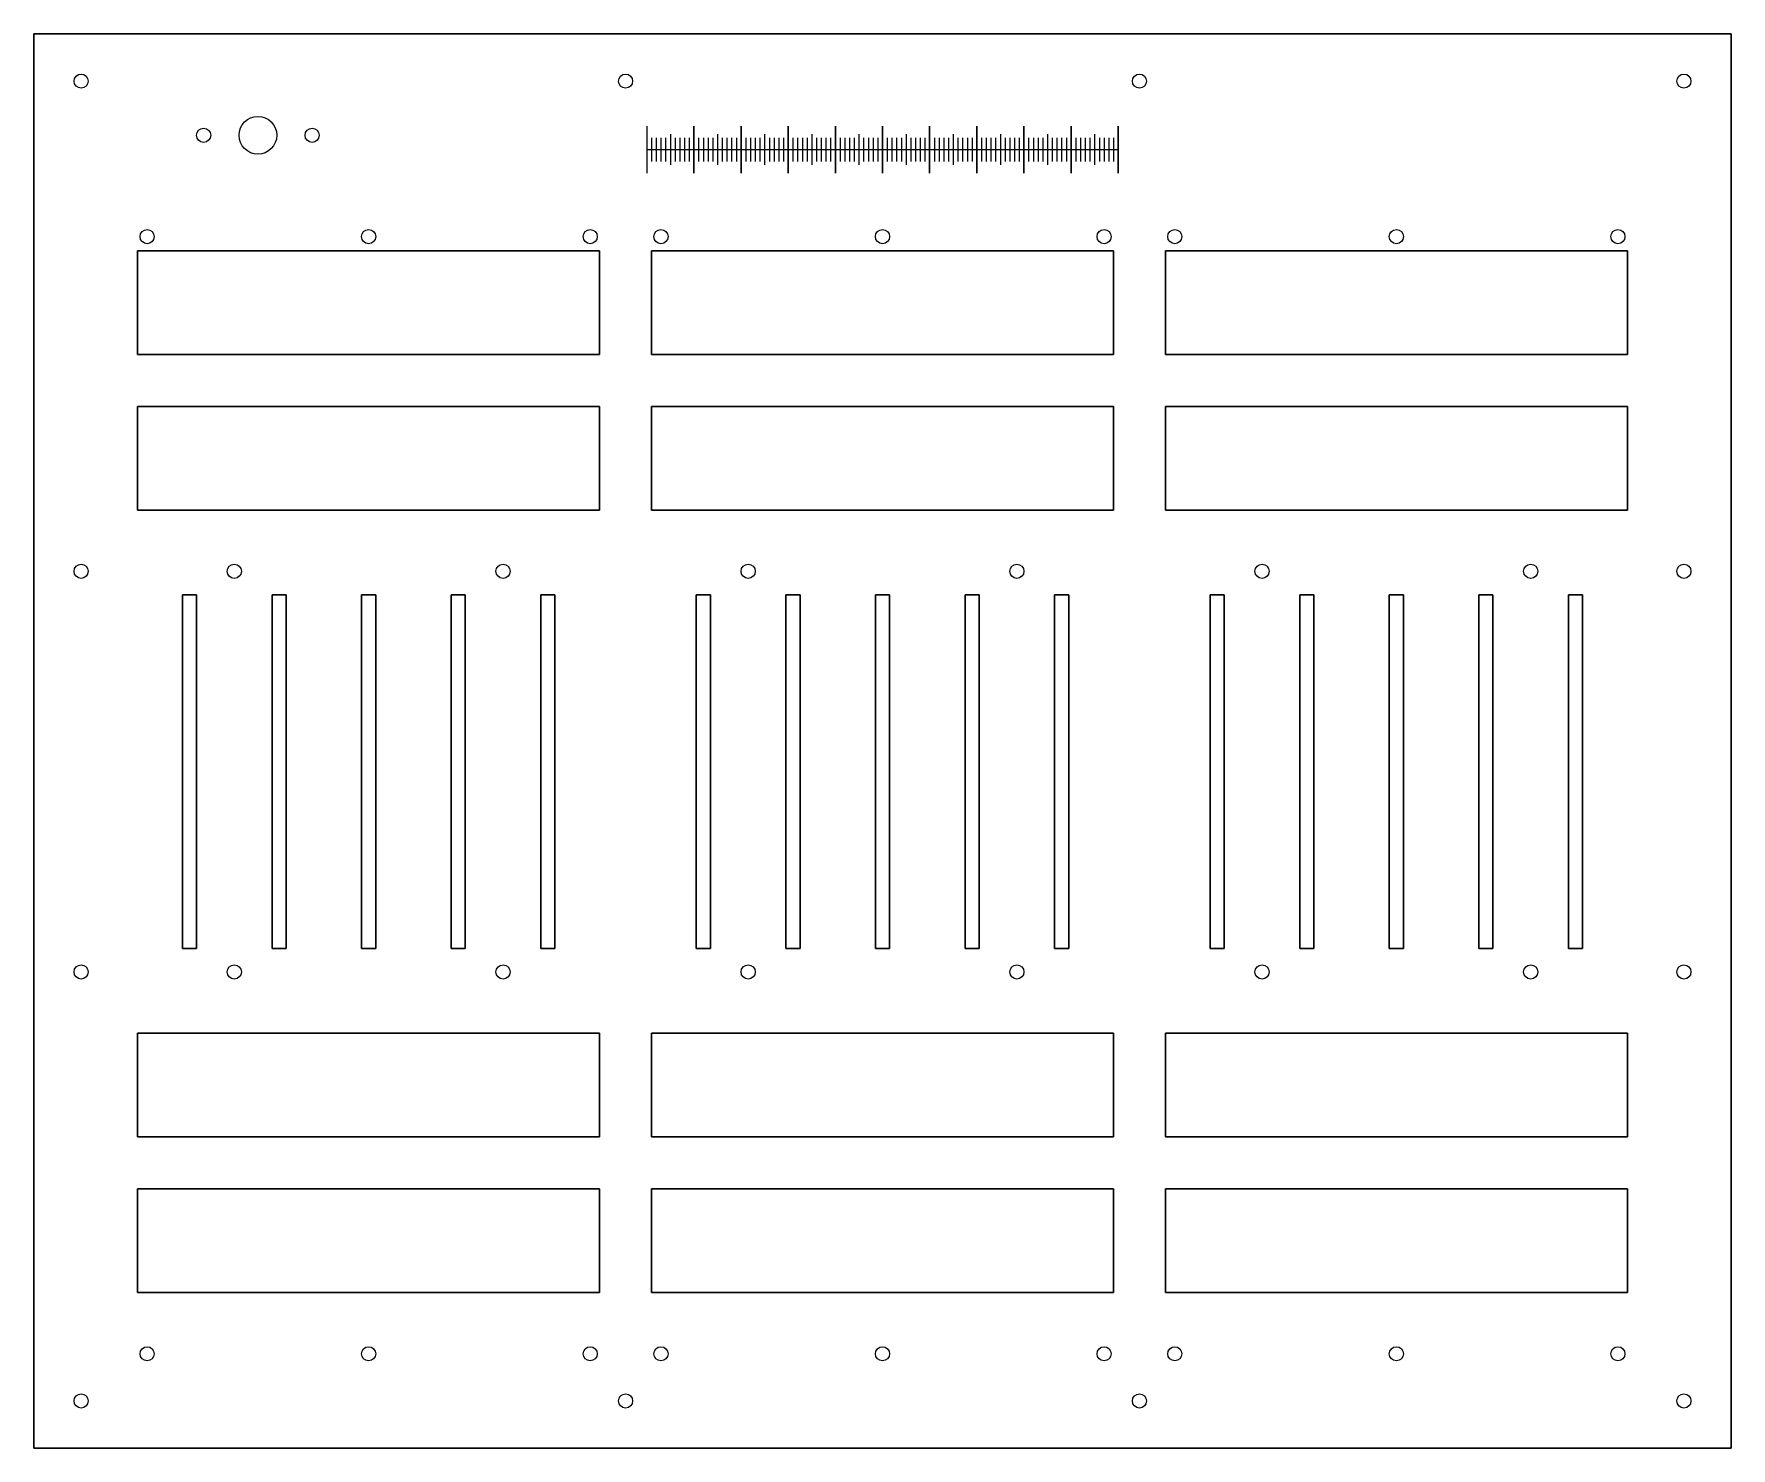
# Model space of a CAD drawing. Header units: millimetres. Extents: x 2058 to 2418, y 1494 to 1794.
import ezdxf

# ---------------------------------------------------------------- set-up
doc = ezdxf.new("R2010")
doc.units = ezdxf.units.MM
doc.layers.add('Front panel', color=7, linetype='Continuous', lineweight=30)
doc.layers.add('Front panel Holes', color=170, linetype='Continuous')

msp = doc.modelspace()

# ---------------------------------------------------------------- linework, layer by layer
for p, q in [((2188.23, 1774.68), (2188.23, 1764.68)), ((2189.23, 1772.18), (2189.23, 1767.18)), ((2190.23, 1772.18), (2190.23, 1767.18)), ((2191.23, 1772.18), (2191.23, 1767.18)), ((2192.23, 1772.18), (2192.23, 1767.18)), ((2193.23, 1772.93), (2193.23, 1766.43)), ((2194.23, 1772.18), (2194.23, 1767.18)), ((2195.23, 1772.18), (2195.23, 1767.18)), ((2196.23, 1772.18), (2196.23, 1767.18)), ((2197.23, 1772.18), (2197.23, 1767.18)), ((2198.23, 1764.68), (2198.23, 1774.68)), ((2198.23, 1774.68), (2198.23, 1764.68)), ((2199.23, 1772.18), (2199.23, 1767.18)), ((2200.23, 1772.18), (2200.23, 1767.18)), ((2201.23, 1772.18), (2201.23, 1767.18)), ((2202.23, 1772.18), (2202.23, 1767.18)), ((2203.23, 1772.93), (2203.23, 1766.43)), ((2204.23, 1772.18), (2204.23, 1767.18)), ((2205.23, 1772.18), (2205.23, 1767.18)), ((2206.23, 1772.18), (2206.23, 1767.18)), ((2207.23, 1772.18), (2207.23, 1767.18)), ((2208.23, 1764.68), (2208.23, 1774.68)), ((2208.23, 1764.68), (2208.23, 1774.68)), ((2208.23, 1774.68), (2208.23, 1764.68)), ((2209.23, 1772.18), (2209.23, 1767.18)), ((2210.23, 1772.18), (2210.23, 1767.18)), ((2211.23, 1772.18), (2211.23, 1767.18)), ((2212.23, 1772.18), (2212.23, 1767.18)), ((2213.23, 1772.93), (2213.23, 1766.43)), ((2214.23, 1772.18), (2214.23, 1767.18)), ((2215.23, 1772.18), (2215.23, 1767.18)), ((2216.23, 1772.18), (2216.23, 1767.18)), ((2217.23, 1772.18), (2217.23, 1767.18)), ((2218.23, 1764.68), (2218.23, 1774.68)), ((2218.23, 1764.68), (2218.23, 1774.68)), ((2218.23, 1774.68), (2218.23, 1764.68)), ((2219.23, 1772.18), (2219.23, 1767.18)), ((2220.23, 1772.18), (2220.23, 1767.18)), ((2221.23, 1772.18), (2221.23, 1767.18)), ((2222.23, 1772.18), (2222.23, 1767.18)), ((2223.23, 1772.93), (2223.23, 1766.43)), ((2224.23, 1772.18), (2224.23, 1767.18)), ((2225.23, 1772.18), (2225.23, 1767.18)), ((2226.23, 1772.18), (2226.23, 1767.18)), ((2227.23, 1772.18), (2227.23, 1767.18)), ((2228.23, 1764.68), (2228.23, 1774.68)), ((2228.23, 1764.68), (2228.23, 1774.68)), ((2228.23, 1774.68), (2228.23, 1764.68)), ((2229.23, 1772.18), (2229.23, 1767.18)), ((2230.23, 1772.18), (2230.23, 1767.18)), ((2231.23, 1772.18), (2231.23, 1767.18)), ((2232.23, 1772.18), (2232.23, 1767.18)), ((2233.23, 1772.93), (2233.23, 1766.43)), ((2234.23, 1772.18), (2234.23, 1767.18)), ((2235.23, 1772.18), (2235.23, 1767.18)), ((2236.23, 1772.18), (2236.23, 1767.18)), ((2237.23, 1772.18), (2237.23, 1767.18)), ((2238.23, 1764.68), (2238.23, 1774.68)), ((2238.23, 1764.68), (2238.23, 1774.68)), ((2238.23, 1774.68), (2238.23, 1764.68)), ((2239.23, 1772.18), (2239.23, 1767.18)), ((2240.23, 1772.18), (2240.23, 1767.18)), ((2241.23, 1772.18), (2241.23, 1767.18)), ((2242.23, 1772.18), (2242.23, 1767.18)), ((2243.23, 1772.93), (2243.23, 1766.43)), ((2244.23, 1772.18), (2244.23, 1767.18)), ((2245.23, 1772.18), (2245.23, 1767.18)), ((2246.23, 1772.18), (2246.23, 1767.18)), ((2247.23, 1772.18), (2247.23, 1767.18)), ((2248.23, 1764.68), (2248.23, 1774.68)), ((2248.23, 1764.68), (2248.23, 1774.68)), ((2248.23, 1774.68), (2248.23, 1764.68)), ((2249.23, 1772.18), (2249.23, 1767.18)), ((2250.23, 1772.18), (2250.23, 1767.18)), ((2251.23, 1772.18), (2251.23, 1767.18)), ((2252.23, 1772.18), (2252.23, 1767.18)), ((2253.23, 1772.93), (2253.23, 1766.43)), ((2254.23, 1772.18), (2254.23, 1767.18)), ((2255.23, 1772.18), (2255.23, 1767.18)), ((2256.23, 1772.18), (2256.23, 1767.18)), ((2257.23, 1772.18), (2257.23, 1767.18)), ((2258.23, 1764.68), (2258.23, 1774.68)), ((2258.23, 1764.68), (2258.23, 1774.68)), ((2258.23, 1774.68), (2258.23, 1764.68)), ((2259.23, 1772.18), (2259.23, 1767.18)), ((2260.23, 1772.18), (2260.23, 1767.18)), ((2261.23, 1772.18), (2261.23, 1767.18)), ((2262.23, 1772.18), (2262.23, 1767.18)), ((2263.23, 1772.93), (2263.23, 1766.43)), ((2264.23, 1772.18), (2264.23, 1767.18)), ((2265.23, 1772.18), (2265.23, 1767.18)), ((2266.23, 1772.18), (2266.23, 1767.18)), ((2267.23, 1772.18), (2267.23, 1767.18)), ((2268.23, 1764.68), (2268.23, 1774.68)), ((2268.23, 1764.68), (2268.23, 1774.68)), ((2268.23, 1774.68), (2268.23, 1764.68)), ((2269.23, 1772.18), (2269.23, 1767.18)), ((2270.23, 1772.18), (2270.23, 1767.18)), ((2271.23, 1772.18), (2271.23, 1767.18)), ((2272.23, 1772.18), (2272.23, 1767.18)), ((2273.23, 1772.93), (2273.23, 1766.43)), ((2274.23, 1772.18), (2274.23, 1767.18)), ((2275.23, 1772.18), (2275.23, 1767.18)), ((2276.23, 1772.18), (2276.23, 1767.18)), ((2277.23, 1772.18), (2277.23, 1767.18)), ((2278.23, 1764.68), (2278.23, 1774.68)), ((2278.23, 1764.68), (2278.23, 1774.68)), ((2278.23, 1774.68), (2278.23, 1764.68)), ((2279.23, 1772.18), (2279.23, 1767.18)), ((2280.23, 1772.18), (2280.23, 1767.18)), ((2281.23, 1772.18), (2281.23, 1767.18)), ((2282.23, 1772.18), (2282.23, 1767.18)), ((2283.23, 1772.93), (2283.23, 1766.43)), ((2284.23, 1772.18), (2284.23, 1767.18)), ((2285.23, 1772.18), (2285.23, 1767.18)), ((2286.23, 1772.18), (2286.23, 1767.18)), ((2287.23, 1772.18), (2287.23, 1767.18)), ((2288.23, 1774.68), (2288.23, 1764.68)), ((2288.23, 1764.68), (2288.23, 1774.68)), ((2188.23, 1769.68), (2288.23, 1769.68))]:
    msp.add_line(p, q)
for p in [(2189.23, 1769.68), (2190.23, 1769.68), (2191.23, 1769.68), (2192.23, 1769.68), (2193.23, 1769.68), (2194.23, 1769.68), (2195.23, 1769.68), (2196.23, 1769.68), (2197.23, 1769.68), (2198.23, 1769.68), (2198.23, 1769.68), (2199.23, 1769.68), (2199.23, 1769.68), (2200.23, 1769.68), (2200.23, 1769.68), (2201.23, 1769.68), (2201.23, 1769.68), (2202.23, 1769.68), (2202.23, 1769.68), (2203.23, 1769.68), (2203.23, 1769.68), (2204.23, 1769.68), (2204.23, 1769.68), (2205.23, 1769.68), (2205.23, 1769.68), (2206.23, 1769.68), (2206.23, 1769.68), (2207.23, 1769.68), (2207.23, 1769.68), (2208.23, 1769.68), (2208.23, 1769.68), (2208.23, 1769.68), (2208.23, 1769.68), (2209.23, 1769.68), (2209.23, 1769.68), (2209.23, 1769.68), (2210.23, 1769.68), (2210.23, 1769.68), (2211.23, 1769.68), (2211.23, 1769.68), (2212.23, 1769.68), (2212.23, 1769.68), (2213.23, 1769.68), (2213.23, 1769.68), (2214.23, 1769.68), (2214.23, 1769.68), (2215.23, 1769.68), (2215.23, 1769.68), (2216.23, 1769.68), (2216.23, 1769.68), (2217.23, 1769.68), (2217.23, 1769.68), (2218.23, 1769.68), (2218.23, 1769.68), (2218.23, 1769.68), (2218.23, 1769.68), (2219.23, 1769.68), (2219.23, 1769.68), (2219.23, 1769.68), (2220.23, 1769.68), (2220.23, 1769.68), (2221.23, 1769.68), (2221.23, 1769.68), (2222.23, 1769.68), (2222.23, 1769.68), (2223.23, 1769.68), (2223.23, 1769.68), (2224.23, 1769.68), (2224.23, 1769.68), (2225.23, 1769.68), (2225.23, 1769.68), (2226.23, 1769.68), (2226.23, 1769.68), (2227.23, 1769.68), (2227.23, 1769.68), (2228.23, 1769.68), (2228.23, 1769.68), (2228.23, 1769.68), (2228.23, 1769.68), (2229.23, 1769.68), (2229.23, 1769.68), (2229.23, 1769.68), (2230.23, 1769.68), (2230.23, 1769.68), (2231.23, 1769.68), (2231.23, 1769.68), (2232.23, 1769.68), (2232.23, 1769.68), (2233.23, 1769.68), (2233.23, 1769.68), (2234.23, 1769.68), (2234.23, 1769.68), (2235.23, 1769.68), (2235.23, 1769.68), (2236.23, 1769.68), (2236.23, 1769.68), (2237.23, 1769.68), (2237.23, 1769.68), (2238.23, 1769.68), (2238.23, 1769.68), (2238.23, 1769.68), (2238.23, 1769.68), (2239.23, 1769.68), (2239.23, 1769.68), (2239.23, 1769.68), (2240.23, 1769.68), (2240.23, 1769.68), (2241.23, 1769.68), (2241.23, 1769.68), (2242.23, 1769.68), (2242.23, 1769.68), (2243.23, 1769.68), (2243.23, 1769.68), (2244.23, 1769.68), (2244.23, 1769.68), (2245.23, 1769.68), (2245.23, 1769.68), (2246.23, 1769.68), (2246.23, 1769.68), (2247.23, 1769.68), (2247.23, 1769.68), (2248.23, 1769.68), (2248.23, 1769.68), (2248.23, 1769.68), (2248.23, 1769.68), (2249.23, 1769.68), (2249.23, 1769.68), (2249.23, 1769.68), (2250.23, 1769.68), (2250.23, 1769.68), (2251.23, 1769.68), (2251.23, 1769.68), (2252.23, 1769.68), (2252.23, 1769.68), (2253.23, 1769.68), (2253.23, 1769.68), (2254.23, 1769.68), (2254.23, 1769.68), (2255.23, 1769.68), (2255.23, 1769.68), (2256.23, 1769.68), (2256.23, 1769.68), (2257.23, 1769.68), (2257.23, 1769.68), (2258.23, 1769.68), (2258.23, 1769.68), (2258.23, 1769.68), (2258.23, 1769.68), (2259.23, 1769.68), (2259.23, 1769.68), (2259.23, 1769.68), (2260.23, 1769.68), (2260.23, 1769.68), (2261.23, 1769.68), (2261.23, 1769.68), (2262.23, 1769.68), (2262.23, 1769.68), (2263.23, 1769.68), (2263.23, 1769.68), (2264.23, 1769.68), (2264.23, 1769.68), (2265.23, 1769.68), (2265.23, 1769.68), (2266.23, 1769.68), (2266.23, 1769.68), (2267.23, 1769.68), (2267.23, 1769.68), (2268.23, 1769.68), (2268.23, 1769.68), (2268.23, 1769.68), (2268.23, 1769.68), (2269.23, 1769.68), (2269.23, 1769.68), (2269.23, 1769.68), (2270.23, 1769.68), (2270.23, 1769.68), (2271.23, 1769.68), (2271.23, 1769.68), (2272.23, 1769.68), (2272.23, 1769.68), (2273.23, 1769.68), (2273.23, 1769.68), (2274.23, 1769.68), (2274.23, 1769.68), (2275.23, 1769.68), (2275.23, 1769.68), (2276.23, 1769.68), (2276.23, 1769.68), (2277.23, 1769.68), (2277.23, 1769.68), (2278.23, 1769.68), (2278.23, 1769.68), (2278.23, 1769.68), (2278.23, 1769.68), (2279.23, 1769.68), (2279.23, 1769.68), (2279.23, 1769.68), (2280.23, 1769.68), (2280.23, 1769.68), (2281.23, 1769.68), (2281.23, 1769.68), (2282.23, 1769.68), (2282.23, 1769.68), (2283.23, 1769.68), (2283.23, 1769.68), (2284.23, 1769.68), (2284.23, 1769.68), (2285.23, 1769.68), (2285.23, 1769.68), (2286.23, 1769.68), (2286.23, 1769.68), (2287.23, 1769.68), (2287.23, 1769.68), (2288.23, 1769.68), (2288.23, 1769.68), (2288.23, 1769.68), (2288.23, 1769.68)]:
    msp.add_point(p)
at = {"layer": 'Front panel'}
for p, q in [((2058.23, 1794.21), (2418.23, 1794.21)), ((2058.23, 1494.21), (2058.23, 1794.21)), ((2418.23, 1794.21), (2418.23, 1494.21)), ((2080.23, 1748.21), (2178.23, 1748.21)), ((2080.23, 1726.21), (2080.23, 1748.21)), ((2178.23, 1748.21), (2178.23, 1726.21)), ((2189.23, 1748.21), (2287.23, 1748.21)), ((2189.23, 1726.21), (2189.23, 1748.21)), ((2287.23, 1748.21), (2287.23, 1726.21)), ((2298.23, 1748.21), (2396.23, 1748.21)), ((2298.23, 1726.21), (2298.23, 1748.21)), ((2396.23, 1748.21), (2396.23, 1726.21)), ((2178.23, 1726.21), (2080.23, 1726.21)), ((2287.23, 1726.21), (2189.23, 1726.21)), ((2396.23, 1726.21), (2298.23, 1726.21)), ((2080.23, 1715.21), (2178.23, 1715.21)), ((2080.23, 1693.21), (2080.23, 1715.21)), ((2178.23, 1715.21), (2178.23, 1693.21)), ((2189.23, 1715.21), (2287.23, 1715.21)), ((2189.23, 1693.21), (2189.23, 1715.21)), ((2287.23, 1715.21), (2287.23, 1693.21)), ((2298.23, 1715.21), (2396.23, 1715.21)), ((2298.23, 1693.21), (2298.23, 1715.21)), ((2396.23, 1715.21), (2396.23, 1693.21)), ((2178.23, 1693.21), (2080.23, 1693.21)), ((2287.23, 1693.21), (2189.23, 1693.21)), ((2396.23, 1693.21), (2298.23, 1693.21)), ((2089.73, 1675.21), (2092.73, 1675.21)), ((2089.73, 1675.21), (2089.73, 1600.21)), ((2092.73, 1675.21), (2089.73, 1675.21)), ((2092.73, 1675.21), (2092.73, 1600.21)), ((2108.73, 1675.21), (2111.73, 1675.21)), ((2108.73, 1675.21), (2108.73, 1600.21)), ((2111.73, 1675.21), (2111.73, 1600.21)), ((2127.73, 1675.21), (2130.73, 1675.21)), ((2127.73, 1675.21), (2127.73, 1600.21)), ((2130.73, 1675.21), (2130.73, 1600.21)), ((2146.73, 1675.21), (2149.73, 1675.21)), ((2146.73, 1675.21), (2146.73, 1600.21)), ((2149.73, 1675.21), (2149.73, 1600.21)), ((2165.73, 1675.21), (2168.73, 1675.21)), ((2165.73, 1675.21), (2165.73, 1600.21)), ((2168.73, 1675.21), (2168.73, 1600.21)), ((2198.73, 1675.21), (2201.73, 1675.21)), ((2198.73, 1675.21), (2198.73, 1600.21)), ((2201.73, 1675.21), (2201.73, 1600.21)), ((2217.73, 1675.21), (2220.73, 1675.21)), ((2217.73, 1675.21), (2217.73, 1600.21)), ((2220.73, 1675.21), (2220.73, 1600.21)), ((2236.73, 1675.21), (2239.73, 1675.21)), ((2236.73, 1675.21), (2236.73, 1600.21)), ((2239.73, 1675.21), (2239.73, 1600.21)), ((2255.73, 1675.21), (2258.73, 1675.21)), ((2255.73, 1675.21), (2255.73, 1600.21)), ((2258.73, 1675.21), (2258.73, 1600.21)), ((2274.73, 1675.21), (2277.73, 1675.21)), ((2274.73, 1675.21), (2274.73, 1600.21)), ((2277.73, 1675.21), (2277.73, 1600.21)), ((2307.73, 1675.21), (2310.73, 1675.21)), ((2307.73, 1675.21), (2307.73, 1600.21)), ((2310.73, 1675.21), (2310.73, 1600.21)), ((2326.73, 1675.21), (2329.73, 1675.21)), ((2326.73, 1675.21), (2326.73, 1600.21)), ((2329.73, 1675.21), (2329.73, 1600.21)), ((2345.73, 1675.21), (2348.73, 1675.21)), ((2345.73, 1675.21), (2345.73, 1600.21)), ((2348.73, 1675.21), (2348.73, 1600.21)), ((2364.73, 1675.21), (2367.73, 1675.21)), ((2364.73, 1675.21), (2364.73, 1600.21)), ((2367.73, 1675.21), (2367.73, 1600.21)), ((2383.73, 1675.21), (2386.73, 1675.21)), ((2383.73, 1675.21), (2383.73, 1600.21)), ((2386.73, 1675.21), (2386.73, 1600.21)), ((2089.73, 1600.21), (2092.73, 1600.21)), ((2108.73, 1600.21), (2111.73, 1600.21)), ((2127.73, 1600.21), (2130.73, 1600.21)), ((2146.73, 1600.21), (2149.73, 1600.21)), ((2165.73, 1600.21), (2168.73, 1600.21)), ((2198.73, 1600.21), (2201.73, 1600.21)), ((2217.73, 1600.21), (2220.73, 1600.21)), ((2236.73, 1600.21), (2239.73, 1600.21)), ((2255.73, 1600.21), (2258.73, 1600.21)), ((2274.73, 1600.21), (2277.73, 1600.21)), ((2307.73, 1600.21), (2310.73, 1600.21)), ((2326.73, 1600.21), (2329.73, 1600.21)), ((2345.73, 1600.21), (2348.73, 1600.21)), ((2364.73, 1600.21), (2367.73, 1600.21)), ((2383.73, 1600.21), (2386.73, 1600.21)), ((2080.23, 1582.21), (2178.23, 1582.21)), ((2080.23, 1560.21), (2080.23, 1582.21)), ((2178.23, 1582.21), (2178.23, 1560.21)), ((2189.23, 1582.21), (2287.23, 1582.21)), ((2189.23, 1560.21), (2189.23, 1582.21)), ((2287.23, 1582.21), (2287.23, 1560.21)), ((2298.23, 1582.21), (2396.23, 1582.21)), ((2298.23, 1560.21), (2298.23, 1582.21)), ((2396.23, 1582.21), (2396.23, 1560.21)), ((2178.23, 1560.21), (2080.23, 1560.21)), ((2287.23, 1560.21), (2189.23, 1560.21)), ((2396.23, 1560.21), (2298.23, 1560.21)), ((2080.23, 1549.21), (2178.23, 1549.21)), ((2080.23, 1527.21), (2080.23, 1549.21)), ((2178.23, 1549.21), (2178.23, 1527.21)), ((2189.23, 1549.21), (2287.23, 1549.21)), ((2189.23, 1527.21), (2189.23, 1549.21)), ((2287.23, 1549.21), (2287.23, 1527.21)), ((2298.23, 1549.21), (2396.23, 1549.21)), ((2298.23, 1527.21), (2298.23, 1549.21)), ((2396.23, 1549.21), (2396.23, 1527.21)), ((2178.23, 1527.21), (2080.23, 1527.21)), ((2287.23, 1527.21), (2189.23, 1527.21)), ((2396.23, 1527.21), (2298.23, 1527.21)), ((2418.23, 1494.21), (2058.23, 1494.21))]:
    msp.add_line(p, q, dxfattribs=at)
at = {"layer": 'Front panel Holes'}
for centre, radius in [((2068.23, 1784.21), 1.5), ((2068.23, 1784.21), 1.5), ((2068.23, 1784.21), 1.5), ((2068.23, 1784.21), 1.5), ((2068.23, 1784.21), 1.5), ((2068.23, 1784.21), 1.5), ((2183.73, 1784.21), 1.5), ((2183.73, 1784.21), 1.5), ((2183.73, 1784.21), 1.5), ((2183.73, 1784.21), 1.5), ((2183.73, 1784.21), 1.5), ((2183.73, 1784.21), 1.5), ((2292.73, 1784.21), 1.5), ((2292.73, 1784.21), 1.5), ((2292.73, 1784.21), 1.5), ((2292.73, 1784.21), 1.5), ((2292.73, 1784.21), 1.5), ((2292.73, 1784.21), 1.5), ((2408.23, 1784.21), 1.5), ((2408.23, 1784.21), 1.5), ((2408.23, 1784.21), 1.5), ((2408.23, 1784.21), 1.5), ((2408.23, 1784.21), 1.5), ((2408.23, 1784.21), 1.5), ((2105.73, 1772.71), 4), ((2105.73, 1772.71), 4), ((2094.23, 1772.71), 1.5), ((2094.23, 1772.71), 1.5), ((2117.23, 1772.71), 1.5), ((2117.23, 1772.71), 1.5), ((2082.23, 1751.21), 1.5), ((2082.23, 1751.21), 1.5), ((2082.23, 1751.21), 1.5), ((2082.23, 1751.21), 1.5), ((2082.23, 1751.21), 1.5), ((2082.23, 1751.21), 1.5), ((2082.23, 1751.21), 1.5), ((2129.23, 1751.21), 1.5), ((2176.23, 1751.21), 1.5), ((2176.23, 1751.21), 1.5), ((2176.23, 1751.21), 1.5), ((2176.23, 1751.21), 1.5), ((2176.23, 1751.21), 1.5), ((2176.23, 1751.21), 1.5), ((2176.23, 1751.21), 1.5), ((2191.23, 1751.21), 1.5), ((2191.23, 1751.21), 1.5), ((2191.23, 1751.21), 1.5), ((2191.23, 1751.21), 1.5), ((2191.23, 1751.21), 1.5), ((2191.23, 1751.21), 1.5), ((2191.23, 1751.21), 1.5), ((2238.23, 1751.21), 1.5), ((2285.23, 1751.21), 1.5), ((2285.23, 1751.21), 1.5), ((2285.23, 1751.21), 1.5), ((2285.23, 1751.21), 1.5), ((2285.23, 1751.21), 1.5), ((2285.23, 1751.21), 1.5), ((2285.23, 1751.21), 1.5), ((2300.23, 1751.21), 1.5), ((2300.23, 1751.21), 1.5), ((2300.23, 1751.21), 1.5), ((2300.23, 1751.21), 1.5), ((2300.23, 1751.21), 1.5), ((2300.23, 1751.21), 1.5), ((2300.23, 1751.21), 1.5), ((2300.23, 1751.21), 1.5), ((2300.23, 1751.21), 1.5), ((2300.23, 1751.21), 1.5), ((2347.23, 1751.21), 1.5), ((2394.23, 1751.21), 1.5), ((2394.23, 1751.21), 1.5), ((2394.23, 1751.21), 1.5), ((2394.23, 1751.21), 1.5), ((2394.23, 1751.21), 1.5), ((2394.23, 1751.21), 1.5), ((2394.23, 1751.21), 1.5), ((2068.23, 1680.21), 1.5), ((2068.23, 1680.21), 1.5), ((2068.23, 1680.21), 1.5), ((2100.73, 1680.21), 1.5), ((2157.73, 1680.21), 1.5), ((2209.73, 1680.21), 1.5), ((2266.73, 1680.21), 1.5), ((2318.73, 1680.21), 1.5), ((2375.73, 1680.21), 1.5), ((2408.23, 1680.21), 1.5), ((2408.23, 1680.21), 1.5), ((2408.23, 1680.21), 1.5), ((2068.23, 1595.21), 1.5), ((2068.23, 1595.21), 1.5), ((2068.23, 1595.21), 1.5), ((2100.73, 1595.21), 1.5), ((2157.73, 1595.21), 1.5), ((2209.73, 1595.21), 1.5), ((2266.73, 1595.21), 1.5), ((2318.73, 1595.21), 1.5), ((2375.73, 1595.21), 1.5), ((2408.23, 1595.21), 1.5), ((2408.23, 1595.21), 1.5), ((2408.23, 1595.21), 1.5), ((2082.23, 1514.21), 1.5), ((2082.23, 1514.21), 1.5), ((2082.23, 1514.21), 1.5), ((2082.23, 1514.21), 1.5), ((2082.23, 1514.21), 1.5), ((2082.23, 1514.21), 1.5), ((2082.23, 1514.21), 1.5), ((2129.23, 1514.21), 1.5), ((2176.23, 1514.21), 1.5), ((2176.23, 1514.21), 1.5), ((2176.23, 1514.21), 1.5), ((2176.23, 1514.21), 1.5), ((2176.23, 1514.21), 1.5), ((2176.23, 1514.21), 1.5), ((2176.23, 1514.21), 1.5), ((2191.23, 1514.21), 1.5), ((2191.23, 1514.21), 1.5), ((2191.23, 1514.21), 1.5), ((2191.23, 1514.21), 1.5), ((2191.23, 1514.21), 1.5), ((2191.23, 1514.21), 1.5), ((2191.23, 1514.21), 1.5), ((2238.23, 1514.21), 1.5), ((2285.23, 1514.21), 1.5), ((2285.23, 1514.21), 1.5), ((2285.23, 1514.21), 1.5), ((2285.23, 1514.21), 1.5), ((2285.23, 1514.21), 1.5), ((2285.23, 1514.21), 1.5), ((2285.23, 1514.21), 1.5), ((2300.23, 1514.21), 1.5), ((2300.23, 1514.21), 1.5), ((2300.23, 1514.21), 1.5), ((2300.23, 1514.21), 1.5), ((2300.23, 1514.21), 1.5), ((2300.23, 1514.21), 1.5), ((2300.23, 1514.21), 1.5), ((2347.23, 1514.21), 1.5), ((2394.23, 1514.21), 1.5), ((2394.23, 1514.21), 1.5), ((2394.23, 1514.21), 1.5), ((2394.23, 1514.21), 1.5), ((2394.23, 1514.21), 1.5), ((2394.23, 1514.21), 1.5), ((2394.23, 1514.21), 1.5), ((2068.23, 1504.21), 1.5), ((2068.23, 1504.21), 1.5), ((2068.23, 1504.21), 1.5), ((2068.23, 1504.21), 1.5), ((2068.23, 1504.21), 1.5), ((2068.23, 1504.21), 1.5), ((2183.73, 1504.21), 1.5), ((2183.73, 1504.21), 1.5), ((2183.73, 1504.21), 1.5), ((2183.73, 1504.21), 1.5), ((2183.73, 1504.21), 1.5), ((2183.73, 1504.21), 1.5), ((2292.73, 1504.21), 1.5), ((2292.73, 1504.21), 1.5), ((2292.73, 1504.21), 1.5), ((2292.73, 1504.21), 1.5), ((2292.73, 1504.21), 1.5), ((2292.73, 1504.21), 1.5), ((2408.23, 1504.21), 1.5), ((2408.23, 1504.21), 1.5), ((2408.23, 1504.21), 1.5), ((2408.23, 1504.21), 1.5), ((2408.23, 1504.21), 1.5), ((2408.23, 1504.21), 1.5)]:
    msp.add_circle(centre, radius, dxfattribs=at)

doc.saveas('drawing.dxf')
